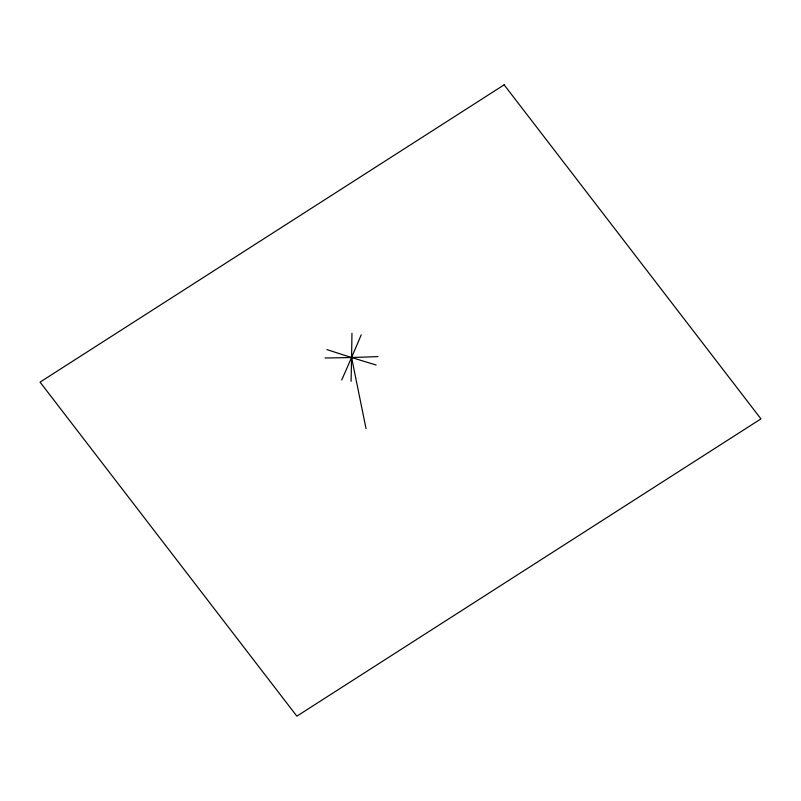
<?xml version="1.0" encoding="UTF-8"?>
<svg xmlns="http://www.w3.org/2000/svg" width="801" height="801" viewBox="0 0 801 801"><rect width="100%" height="100%" fill="white"/><g stroke="black" fill="none" stroke-linecap="round" stroke-linejoin="round"><path stroke-width="1.2" d="M351.569 357.486L366.017 428.515M351.959 333.306A810.702 71.95 88.5 0 1 351.088 381.266M361.241 334.818A810.702 195.304 -72.6 0 1 341.707 379.984M376.13 364.996A810.702 314.933 23.4 0 1 326.918 349.586M377.972 356.585A810.702 363.524 1 0 1 325.076 357.987M504.139 84.836L40.05 382.127L296.861 716.164L760.95 418.873L504.139 84.836"/></g></svg>
